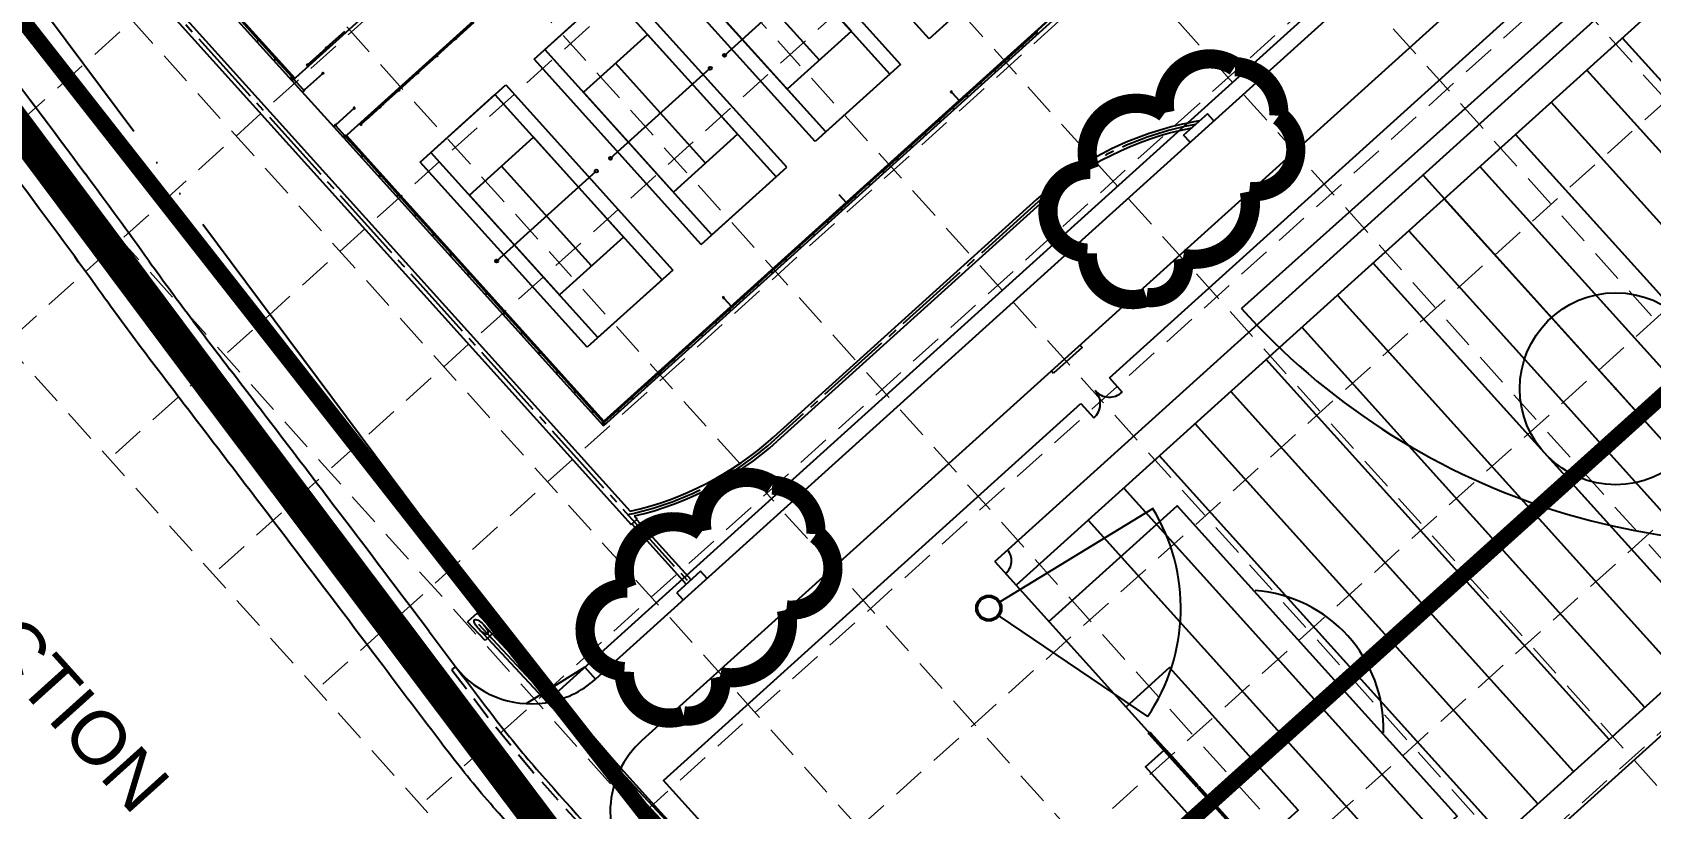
# Model space of a CAD drawing. Header units: inches. Extents: x 5194 to 8721, y 2249 to 5862.
# Drawn here: x 5869 to 6375, y 3967 to 4210 of the extents above; entities that cross this region are included whole.
import ezdxf

# ---------------------------------------------------------------- set-up
doc = ezdxf.new("R2010")
doc.units = ezdxf.units.IN
doc.header["$LTSCALE"] = 60
doc.header["$MEASUREMENT"] = 0
for name, pattern in [('03139 BASE$0$HIDDEN', [0.375, 0.25, -0.125]), ('03139 BASE$0$PL2', [2.85, 2.25, -0.2, 0, -0.2, 0, -0.2]), ('03139 TOPO$0$PL2', [2.85, 2.25, -0.2, 0, -0.2, 0, -0.2]), ('DASHED2', [0.375, 0.25, -0.125]), ('HIDDEN', [0.375, 0.25, -0.125]), ('HIDDEN2', [0.1875, 0.125, -0.0625]), ('MDASH', [0.375, 0.3, -0.075]), ('SCENT', [0.55, 0.4, -0.05, 0.05, -0.05])]:
    doc.linetypes.add(name, pattern=pattern)
for name, color, linetype in [('03139 BASE$0$A-CURB', 7, 'Continuous'), ('03139 BASE$0$A1FIELD-LINES', 7, 'Continuous'), ('03139 BASE$0$A1FIELD-SOCCER', 7, 'Continuous'), ('03139 BASE$0$AS-FB-FIELD-LINE2', 7, 'Continuous'), ('03139 BASE$0$AS-FENCE', 7, 'FENCELINE1'), ('03139 BASE$0$AS-FIELD', 7, 'Continuous'), ('03139 BASE$0$AS-FIELD-LINE', 7, 'Continuous'), ('03139 BASE$0$AS-FIELD-SOCCER', 7, 'Continuous'), ('03139 BASE$0$AS-GATE', 7, 'Continuous'), ('03139 BASE$0$AS-GOAL', 7, '03139 BASE$0$HIDDEN'), ('03139 BASE$0$AS-INFIELD', 8, 'Continuous'), ('03139 BASE$0$CCURB', 7, 'Continuous'), ('03139 BASE$0$CWALK', 7, 'Continuous'), ('03139 BASE$0$NEW-ROW', 7, '03139 BASE$0$PL2'), ('03139 BASE$0$pinlet', 7, 'Continuous'), ('03139 TOPO$0$BNDRY65', 7, '03139 TOPO$0$PL2'), ('03139 TOPO$0$EP', 7, 'Continuous'), ('BASE', 7, 'Continuous'), ('CSAWCUT', 7, 'HIDDEN2'), ('dadiv', 7, 'MDASH'), ('grid', 254, 'HIDDEN'), ('LEGEND', 7, 'Continuous'), ('LIMITS OF DISTURBANCE', 1, 'Continuous'), ('Pstm', 7, 'Continuous'), ('pstmcl', 8, 'SCENT')]:
    doc.layers.add(name, color=color, linetype=linetype)
doc.layers.add('Ì', color=7, linetype='Continuous', lineweight=30, true_color=0x607455, plot=False)
doc.styles.add("L200'", font='ARIAL.TTF', dxfattribs={"height": 0.001969})
doc.linetypes.add('FENCELINE1', pattern='A,0.25,-0.1,[133,ltypeshp.shx,S=0.1,R=0,X=-0.1,Y=0],-0.1,1', length=1.45)

# ---------------------------------------------------------------- blocks, each defined once
blk = doc.blocks.new('03139 BASE$0$discus')
at = {"layer": '03139 BASE$0$AS-FENCE', "ltscale": 0.25}
for p, q in [((18724.6, -5134), (18824.4, -5210.8)), ((18563.5, -5343.1), (18663.3, -5420))]:
    blk.add_line(p, q, dxfattribs=at)
for centre, radius, start, end in [((18644, -5238.6), 132, 52.40278, 232.40278), ((18594.9, -5116.1), 1, 52.40278, 232.40278), ((18594.9, -5116.1), 1, 232.40278, 52.40278), ((18724.6, -5134), 1, 52.40278, 232.40278), ((18724.6, -5134), 1, 232.40278, 52.40278), ((18513.2, -5221.1), 1, 52.40278, 232.40278), ((18513.2, -5221.1), 1, 232.40278, 52.40278), ((18824.4, -5210.8), 1, 52.40278, 232.40278), ((18824.4, -5210.8), 1, 232.40278, 52.40278), ((18563.5, -5343.1), 1, 52.40278, 232.40278), ((18563.5, -5343.1), 1, 232.40278, 52.40278)]:
    blk.add_arc(centre, radius, start, end, dxfattribs=at)
at = {"layer": '03139 BASE$0$AS-FIELD-SOCCER'}
blk.add_circle((18644, -5238.6), 55.2, dxfattribs=at)
at = {"layer": '03139 BASE$0$AS-INFIELD'}
for p, q in [((18698.8, -5245.9), (21260.9, -5587.6)), ((18665.1, -5289.6), (19650.2, -7679.3))]:
    blk.add_line(p, q, dxfattribs=at)
for radius in [51.2, 49.2]:
    blk.add_circle((18644, -5238.6), radius, dxfattribs=at)
blk.add_arc((18644, -5238.6), 2640, 292.35938, 352.44619, dxfattribs=at)
blk = doc.blocks.new('03139 BASE$0$shot')
at = {"layer": '03139 BASE$0$AS-FIELD-SOCCER'}
blk.add_circle((34760.9, -4694.2), 48, dxfattribs=at)
at = {"layer": '03139 BASE$0$AS-INFIELD'}
for p, q in [((34803.3, -4716.7), (35405.1, -5015.6)), ((34756.7, -4743.2), (34734.2, -5414.8))]:
    blk.add_line(p, q, dxfattribs=at)
for radius in [44, 42]:
    blk.add_circle((34760.9, -4694.2), radius, dxfattribs=at)
blk.add_arc((34760.3, -4695.3), 720, 267.92535, 333.74366, dxfattribs=at)
blk = doc.blocks.new('03139 BASE$0$tennis3')
at = {"layer": '03139 BASE$0$AS-FENCE', "ltscale": 0.25}
for p, q in [((-64820.7, -43648.3), (-64442.9, -43314.7)), ((-66631.8, -43500.9), (-66570.9, -43569.8)), ((-66313.4, -43602.8), (-66245.1, -43542.6)), ((-65826.8, -43573.7), (-65758.6, -43513.5)), ((-66567.5, -43573.6), (-66507.5, -43641.6)), ((-66367.3, -43650.5), (-66299.1, -43590.2)), ((-65898.7, -43637.2), (-65830.5, -43577)), ((-63650.8, -43576.4), (-63699.9, -43619.7)), ((-63699.9, -43619.7), (-63650.8, -43576.4)), ((-66504.2, -43645.3), (-66445.6, -43711.7)), ((-66385.3, -43666.3), (-66317.1, -43606.1)), ((-65970.7, -43700.8), (-65902.5, -43640.5)), ((-63703.6, -43623), (-63752.7, -43666.4)), ((-63752.7, -43666.4), (-63703.6, -43623)), ((-66402.2, -43760.8), (-66440.3, -43717.7)), ((-66330.5, -43700.8), (-66398.7, -43761)), ((-66042.6, -43764.3), (-65974.4, -43704.1)), ((-65252.4, -44029.5), (-64874.6, -43695.9)), ((-63809.3, -43716.4), (-63858.4, -43759.7)), ((-63858.4, -43759.7), (-63809.3, -43716.4)), ((-63756.5, -43669.7), (-63805.6, -43713.1)), ((-63805.6, -43713.1), (-63756.5, -43669.7)), ((-66114.6, -43827.9), (-66046.4, -43767.6)), ((-63862.3, -43762.9), (-63911.4, -43806.2)), ((-63911.4, -43806.2), (-63862.3, -43762.9)), ((-66214, -43832.7), (-66282.2, -43893)), ((-66186.6, -43891.4), (-66118.4, -43831.2)), ((-66168.6, -43875.5), (-66100.4, -43815.3)), ((-63969.4, -43796.4), (-63941, -43828.7)), ((-63915.2, -43809.5), (-63964.3, -43852.9)), ((-63964.3, -43852.9), (-63915.2, -43809.5)), ((-66282.4, -43896.5), (-66249.6, -43933.6)), ((-64020.9, -43902.9), (-64070, -43946.2)), ((-64070, -43946.2), (-64020.9, -43902.9)), ((-63968, -43856.2), (-64017.1, -43899.6)), ((-64017.1, -43899.6), (-63968, -43856.2)), ((-66183.4, -44008.6), (-66244.4, -43939.6)), ((-64073.7, -43949.5), (-64122.8, -43992.9)), ((-64122.8, -43992.9), (-64073.7, -43949.5)), ((-66117.7, -44083.1), (-66180.1, -44012.3)), ((-64126.5, -43996.2), (-64175.6, -44039.5)), ((-64175.6, -44039.5), (-64126.5, -43996.2)), ((-66051.9, -44157.5), (-66114.4, -44086.8)), ((-65684.2, -44410.8), (-65306.4, -44077.2)), ((-64232.2, -44089.5), (-64281.3, -44132.9)), ((-64281.3, -44132.9), (-64232.2, -44089.5)), ((-64179.4, -44042.9), (-64228.5, -44086.2)), ((-64228.5, -44086.2), (-64179.4, -44042.9)), ((-64285.1, -44136.2), (-64334.2, -44179.5)), ((-64334.2, -44179.5), (-64285.1, -44136.2)), ((-65986.1, -44232), (-66048.6, -44161.3)), ((-64397.3, -44174.6), (-64368.8, -44206.8)), ((-64337.9, -44182.9), (-64387, -44226.2)), ((-64387, -44226.2), (-64337.9, -44182.9)), ((-65920.4, -44306.4), (-65982.8, -44235.7)), ((-64390.8, -44229.5), (-64439.9, -44272.9)), ((-64439.9, -44272.9), (-64390.8, -44229.5)), ((-65854.6, -44380.9), (-65917.1, -44310.2)), ((-64496.6, -44322.7), (-64545.7, -44366)), ((-64545.7, -44366), (-64496.6, -44322.7)), ((-64443.6, -44276.2), (-64492.7, -44319.5)), ((-64492.7, -44319.5), (-64443.6, -44276.2)), ((-65788.9, -44455.4), (-65851.3, -44384.7)), ((-64549.5, -44369.3), (-64598.6, -44412.7)), ((-64598.6, -44412.7), (-64549.5, -44369.3)), ((-64602.3, -44416), (-64651.4, -44459.4)), ((-64651.4, -44459.4), (-64602.3, -44416)), ((-65723.1, -44529.8), (-65785.6, -44459.1)), ((-64708, -44509.3), (-64757.1, -44552.7)), ((-64757.1, -44552.7), (-64708, -44509.3)), ((-64655.1, -44462.7), (-64704.2, -44506)), ((-64704.2, -44506), (-64655.1, -44462.7)), ((-65657.4, -44604.3), (-65719.8, -44533.6)), ((-64832.9, -44559), (-64804.5, -44591.2)), ((-64760.8, -44556), (-64809.9, -44599.3)), ((-64809.9, -44599.3), (-64760.8, -44556)), ((-65591.6, -44678.8), (-65654.1, -44608.1)), ((-64813.7, -44602.7), (-64862.8, -44646)), ((-64862.8, -44646), (-64813.7, -44602.7)), ((-65525.9, -44753.2), (-65588.3, -44682.5)), ((-64919.4, -44696), (-64968.5, -44739.3)), ((-64968.5, -44739.3), (-64919.4, -44696)), ((-64866.5, -44649.3), (-64915.6, -44692.7)), ((-64915.6, -44692.7), (-64866.5, -44649.3)), ((-65460.1, -44827.7), (-65522.5, -44757)), ((-64972.2, -44742.7), (-65021.3, -44786)), ((-65021.3, -44786), (-64972.2, -44742.7)), ((-65025.1, -44789.3), (-65074.2, -44832.7)), ((-65074.2, -44832.7), (-65025.1, -44789.3)), ((-65394.3, -44902.2), (-65456.8, -44831.4)), ((-65077.9, -44836), (-65127, -44879.3)), ((-65127, -44879.3), (-65077.9, -44836)), ((-65328.6, -44976.6), (-65391, -44905.9)), ((-65183.6, -44929.3), (-65232.7, -44972.7)), ((-65232.7, -44972.7), (-65183.6, -44929.3)), ((-65130.8, -44882.6), (-65179.8, -44926)), ((-65179.8, -44926), (-65130.8, -44882.6)), ((-65291.2, -45019), (-65325.3, -44980.4)), ((-65285.5, -45019.3), (-65236.4, -44976)), ((-65236.4, -44976), (-65285.5, -45019.3))]:
    blk.add_line(p, q, dxfattribs=at)
for centre, radius in [((-64820.7, -43648.3), 5.71), ((-66442.9, -43714.7), 4), ((-64874.6, -43695.9), 5.71), ((-66247, -43936.6), 4), ((-65252.4, -44029.5), 5.71), ((-65306.4, -44077.2), 5.71), ((-65684.2, -44410.8), 5.71), ((-65288.5, -45022), 4), ((-65288.5, -45022), 4)]:
    blk.add_circle(centre, radius, dxfattribs=at)
at = {"layer": '03139 BASE$0$AS-FENCE', "ltscale": 0.25, "extrusion": (0, 0, -1)}
for centre, major_axis, start_param, end_param in [((-66569.2, -43571.7), (-2.5, 0.15), 3.926991, 10.210176), ((-66315.2, -43604.5), (0.15, 2.5), 3.926991, 10.210176), ((-63648.9, -43574.7), (-0.15, -2.5), 0.785398, 7.068583), ((-66505.9, -43643.4), (-2.5, 0.15), 3.926991, 10.210176), ((-66387.2, -43668), (0.15, 2.5), 3.926991, 10.210176), ((-63754.6, -43668.1), (-0.15, -2.5), 0.785398, 7.068583), ((-63701.8, -43621.4), (-0.15, -2.5), 0.785398, 7.068583), ((-63807.5, -43714.7), (-0.15, -2.5), 0.785398, 7.068583), ((-66400.6, -43762.7), (0.15, 2.5), 3.926991, 10.210176), ((-63860.3, -43761.4), (-0.15, -2.5), 0.785398, 7.068583), ((-66212.1, -43831.1), (0.15, 2.5), 0.785398, 7.068583), ((-63971.1, -43794.6), (-0.15, -2.5), 0.785398, 7.068583), ((-63913.3, -43807.9), (-0.15, -2.5), 0.785398, 7.068583), ((-64019, -43901.2), (-0.15, -2.5), 0.785398, 7.068583), ((-63966.1, -43854.5), (-0.15, -2.5), 0.785398, 7.068583), ((-64071.8, -43947.9), (-0.15, -2.5), 0.785398, 7.068583), ((-64124.7, -43994.5), (-0.15, -2.5), 0.785398, 7.068583), ((-64230.4, -44087.9), (-0.15, -2.5), 0.785398, 7.068583), ((-64177.5, -44041.2), (-0.15, -2.5), 0.785398, 7.068583), ((-64283.2, -44134.5), (-0.15, -2.5), 0.785398, 7.068583), ((-64336.1, -44181.2), (-0.15, -2.5), 0.785398, 7.068583), ((-64441.7, -44274.5), (-0.15, -2.5), 0.785398, 7.068583), ((-64388.9, -44227.9), (-0.15, -2.5), 0.785398, 7.068583), ((-64494.6, -44321.2), (-0.15, -2.5), 0.785398, 7.068583), ((-64547.6, -44367.7), (-0.15, -2.5), 0.785398, 7.068583), ((-64600.4, -44414.3), (-0.15, -2.5), 0.785398, 7.068583), ((-64706.1, -44507.7), (-0.15, -2.5), 0.785398, 7.068583), ((-64653.3, -44461), (-0.15, -2.5), 0.785398, 7.068583), ((-64834.6, -44557.1), (-0.15, -2.5), 0.785398, 7.068583), ((-64759, -44554.3), (-0.15, -2.5), 0.785398, 7.068583), ((-64811.8, -44601), (-0.15, -2.5), 0.785398, 7.068583), ((-64917.5, -44694.3), (-0.15, -2.5), 0.785398, 7.068583), ((-64864.7, -44647.7), (-0.15, -2.5), 0.785398, 7.068583), ((-64970.3, -44741), (-0.15, -2.5), 0.785398, 7.068583), ((-65023.2, -44787.7), (-0.15, -2.5), 0.785398, 7.068583), ((-65128.9, -44881), (-0.15, -2.5), 0.785398, 7.068583), ((-65076, -44834.3), (-0.15, -2.5), 0.785398, 7.068583), ((-65181.7, -44927.7), (-0.15, -2.5), 0.785398, 7.068583), ((-65234.6, -44974.3), (-0.15, -2.5), 0.785398, 7.068583)]:
    blk.add_ellipse(centre, major_axis=major_axis, ratio=1, start_param=start_param, end_param=end_param, dxfattribs=at)
at = {"layer": '03139 BASE$0$AS-FENCE', "ltscale": 0.25}
for centre, major_axis, start_param, end_param in [((-65828.6, -43575.3), (2.5, -0.15), 3.926991, 10.210176), ((-65900.6, -43638.9), (2.5, -0.15), 3.926991, 10.210176), ((-66328.6, -43699.1), (-2.5, 0.15), 3.926991, 10.210176), ((-65972.6, -43702.4), (2.5, -0.15), 3.926991, 10.210176), ((-66044.5, -43766), (2.5, -0.15), 3.926991, 10.210176), ((-66116.5, -43829.5), (2.5, -0.15), 3.926991, 10.210176), ((-66284.1, -43894.6), (2.5, -0.15), 3.926991, 10.210176), ((-66188.4, -43893.1), (2.5, -0.15), 3.926991, 10.210176), ((-66181.8, -44010.5), (0.15, 2.5), 0.785398, 7.068583), ((-66116, -44084.9), (0.15, 2.5), 0.785398, 7.068583), ((-66050.2, -44159.4), (0.15, 2.5), 0.785398, 7.068583), ((-65984.5, -44233.9), (0.15, 2.5), 0.785398, 7.068583), ((-65918.7, -44308.3), (0.15, 2.5), 0.785398, 7.068583), ((-65853, -44382.8), (0.15, 2.5), 0.785398, 7.068583), ((-65787.2, -44457.2), (0.15, 2.5), 0.785398, 7.068583), ((-65721.5, -44531.7), (0.15, 2.5), 0.785398, 7.068583), ((-65655.7, -44606.2), (0.15, 2.5), 0.785398, 7.068583), ((-65590, -44680.6), (0.15, 2.5), 0.785398, 7.068583), ((-65524.2, -44755.1), (0.15, 2.5), 0.785398, 7.068583), ((-65458.4, -44829.6), (0.15, 2.5), 0.785398, 7.068583), ((-65392.7, -44904), (0.15, 2.5), 0.785398, 7.068583), ((-65326.9, -44978.5), (0.15, 2.5), 0.785398, 7.068583)]:
    blk.add_ellipse(centre, major_axis=major_axis, ratio=1, start_param=start_param, end_param=end_param, dxfattribs=at)
at = {"layer": '03139 BASE$0$AS-FIELD'}
for p, q in [((-64164.9, -41713.8), (-66443.6, -43726)), ((-63974.3, -41929.7), (-66253, -43941.9)), ((-66443.6, -43726), (-67407.4, -42634.6)), ((-63010.5, -43021), (-65289.2, -45033.3)), ((-66253, -43941.9), (-66443.6, -43726)), ((-66253, -43941.9), (-65289.2, -45033.3))]:
    blk.add_line(p, q, dxfattribs=at)
at = {"layer": '03139 BASE$0$AS-FIELD-LINE'}
for p, q in [((-64052.1, -43594), (-64671.7, -42892.4)), ((-64779.6, -42987.7), (-64160.1, -43689.3)), ((-64820.1, -43023.4), (-64200.5, -43725)), ((-64443.4, -43939.5), (-65063, -43237.9)), ((-64483.9, -43975.2), (-65103.4, -43273.6)), ((-64465, -43670.4), (-64798.6, -43292.6)), ((-63728.3, -43308), (-64052.1, -43594)), ((-65535.2, -43654.9), (-65211.4, -43369)), ((-65494.7, -43619.2), (-65251.9, -43404.7)), ((-64591.8, -44070.6), (-65211.4, -43369)), ((-64586.4, -43777.6), (-64920, -43399.8)), ((-65351.7, -43781.1), (-65108.9, -43566.6)), ((-65108.9, -43566.6), (-64775.3, -43944.4)), ((-64343.5, -43563.1), (-64586.4, -43777.6)), ((-64915.6, -44356.5), (-65535.2, -43654.9)), ((-64875.2, -44320.8), (-65494.7, -43619.2)), ((-64896.7, -44051.6), (-65230.3, -43673.8)), ((-64160.1, -43689.3), (-64483.9, -43975.2)), ((-64200.5, -43725), (-64443.4, -43939.5)), ((-65967, -44036.2), (-65643.1, -43750.2)), ((-65926.5, -44000.4), (-65683.6, -43786)), ((-65683.6, -43786), (-65064.1, -44487.6)), ((-65643.1, -43750.2), (-65023.6, -44451.8)), ((-65018.1, -44158.9), (-65351.7, -43781.1)), ((-65783.5, -44162.3), (-65540.6, -43947.9)), ((-65540.6, -43947.9), (-65207, -44325.7)), ((-64775.3, -43944.4), (-65018.1, -44158.9)), ((-65306.9, -44702), (-65926.5, -44000.4)), ((-65347.4, -44737.8), (-65967, -44036.2)), ((-65328.5, -44432.9), (-65662.1, -44055.1)), ((-64915.6, -44356.5), (-64591.8, -44070.6)), ((-65449.9, -44540.1), (-65783.5, -44162.3)), ((-65207, -44325.7), (-65449.9, -44540.1)), ((-65023.6, -44451.8), (-65347.4, -44737.8)), ((-65064.1, -44487.6), (-65306.9, -44702))]:
    blk.add_line(p, q, dxfattribs=at)
for points in [[(-64820.1, -43023.4), (-64200.5, -43725), (-64443.4, -43939.5), (-65063, -43237.9)], [(-64677.1, -43185.3), (-64343.5, -43563.1), (-64586.4, -43777.6), (-64920, -43399.8)], [(-65251.9, -43404.7), (-64632.3, -44106.3), (-64875.2, -44320.8), (-65494.7, -43619.2)], [(-65108.9, -43566.6), (-64775.3, -43944.4), (-65018.1, -44158.9), (-65351.7, -43781.1)], [(-65683.6, -43786), (-65064.1, -44487.6), (-65306.9, -44702), (-65926.5, -44000.4)], [(-65540.6, -43947.9), (-65207, -44325.7), (-65449.9, -44540.1), (-65783.5, -44162.3)]]:
    blk.add_lwpolyline(points, close=True, dxfattribs=at)
at = {"layer": 'Ì'}
for p, q in [((-67390.4, -42635.7), (-66434.6, -43718.1)), ((-63027.5, -43020), (-65288.2, -45016.3)), ((-66442.6, -43709.1), (-66442.6, -43709.1)), ((-65288.2, -45016.3), (-66244, -43933.9)), ((-66236.1, -43942.9), (-66236.1, -43942.9))]:
    blk.add_line(p, q, dxfattribs=at)

msp = doc.modelspace()

# ---------------------------------------------------------------- linework, layer by layer
at = {"layer": '03139 BASE$0$A1FIELD-LINES', "const_width": 0.375}
msp.add_lwpolyline([(6364.51, 4098.4, 1), (6364.23, 4098.15, 1)], format="xyb", close=True, dxfattribs=at)
at = {"layer": '03139 BASE$0$A1FIELD-LINES'}
for points in [[(6187.08, 4025.5), (6227.17, 4061.68), (6314.77, 3964.61), (6274.68, 3928.43)], [(6251.4, 3954.23), (6265.04, 3966.54), (6224.84, 4011.08), (6211.2, 3998.77)], [(6239.34, 3967.59), (6233.4, 3962.23), (6217.32, 3980.05), (6223.26, 3985.41)]]:
    msp.add_lwpolyline(points, dxfattribs=at)
msp.add_circle((6364.37, 4098.27), 30, dxfattribs=at)
for centre, radius, start, end in [((6170.42, 4044.49), 5.02, 308.0241, 41.963), ((6248.33, 3991.87), 43.45, 358.4016, 85.7256)]:
    msp.add_arc(centre, radius, start, end, dxfattribs=at)
at = {"layer": '03139 BASE$0$A1FIELD-SOCCER'}
for p, q in [((6170.16, 4044.25), (6437.71, 4285.68)), ((6304.07, 4165.09), (6424.67, 4031.46)), ((6290.76, 3910.61), (6558.3, 4152.05)), ((6170.16, 4044.25), (6290.76, 3910.61))]:
    msp.add_line(p, q, dxfattribs=at)
at = {"layer": '03139 BASE$0$AS-FB-FIELD-LINE2'}
msp.add_line((6176.86, 4036.82), (6284.06, 3918.04), dxfattribs=at)
at = {"layer": '03139 BASE$0$AS-FENCE', "ltscale": 0.25}
for points in [[(6206.04, 4101.69), (6412.92, 4288.38)], [(6727.18, 3710.28), (6587.4, 3584.13), (6129.83, 3905.78), (6066.59, 3975.84), (6197.13, 4093.65)]]:
    msp.add_lwpolyline(points, dxfattribs=at)
at = {"layer": '03139 BASE$0$AS-FIELD'}
for p, q in [((6444.41, 4278.26), (6176.86, 4036.82)), ((6444.41, 4278.26), (6176.86, 4036.82)), ((6551.6, 4159.47), (6284.06, 3918.04)), ((6310.77, 4157.66), (6417.97, 4038.88)), ((6417.97, 4038.88), (6310.77, 4157.66)), ((6199.41, 4057.17), (6306.61, 3938.39)), ((6306.61, 3938.39), (6199.41, 4057.17)), ((6176.86, 4036.82), (6284.06, 3918.04))]:
    msp.add_line(p, q, dxfattribs=at)
at = {"layer": '03139 BASE$0$AS-FIELD-LINE'}
for p, q in [((6366.45, 4207.91), (6473.65, 4089.13)), ((6473.65, 4089.13), (6366.45, 4207.91)), ((6355.32, 4197.86), (6462.51, 4079.08)), ((6462.51, 4079.08), (6355.32, 4197.86)), ((6344.18, 4187.81), (6451.38, 4069.03)), ((6451.38, 4069.03), (6344.18, 4187.81)), ((6333.05, 4177.76), (6440.24, 4058.98)), ((6440.24, 4058.98), (6333.05, 4177.76)), ((6321.91, 4167.71), (6429.1, 4048.93)), ((6429.1, 4048.93), (6321.91, 4167.71)), ((6299.64, 4147.61), (6406.83, 4028.83)), ((6406.83, 4028.83), (6299.64, 4147.61)), ((6288.5, 4137.57), (6395.7, 4018.78)), ((6395.7, 4018.78), (6288.5, 4137.57)), ((6277.37, 4127.52), (6384.56, 4008.73)), ((6384.56, 4008.73), (6277.37, 4127.52)), ((6266.23, 4117.47), (6373.42, 3998.68)), ((6373.42, 3998.68), (6266.23, 4117.47)), ((6362.29, 3988.63), (6255.09, 4107.42)), ((6243.96, 4097.37), (6351.15, 3978.58)), ((6351.15, 3978.58), (6243.96, 4097.37)), ((6232.82, 4087.32), (6340.01, 3968.53)), ((6340.01, 3968.53), (6232.82, 4087.32)), ((6221.69, 4077.27), (6328.88, 3958.49)), ((6328.88, 3958.49), (6221.69, 4077.27)), ((6210.55, 4067.22), (6317.74, 3948.44)), ((6317.74, 3948.44), (6210.55, 4067.22))]:
    msp.add_line(p, q, dxfattribs=at)
at = {"layer": '03139 BASE$0$AS-GATE'}
for p, q in [((6206.04, 4101.69), (6210.06, 4097.23)), ((6197.13, 4093.65), (6201.15, 4089.19))]:
    msp.add_line(p, q, dxfattribs=at)
for centre, start, end in [((6197.3, 4093.64), 310.9443, 43.1882), ((6206.03, 4101.52), 220.939, 313.1829)]:
    msp.add_arc(centre, 5.89, start, end, dxfattribs=at)
at = {"layer": '03139 BASE$0$AS-GOAL'}
for p, q in [((6218.43, 3990.28), (6243.66, 3962.32)), ((6218.92, 3990.73), (6244.16, 3962.76)), ((6223.24, 3984.95), (6238.87, 3967.62)), ((6223.74, 3985.39), (6239.37, 3968.07))]:
    msp.add_line(p, q, dxfattribs=at)
for centre in [(6218.68, 3990.48), (6223.49, 3985.17), (6239.12, 3967.85)]:
    msp.add_circle(centre, 0.333, dxfattribs=at)
at = {"layer": '03139 BASE$0$CCURB'}
for p, q in [((6405.96, 4300.64), (6059.81, 3988.28)), ((6302.27, 4239.41), (6045.31, 4007.52))]:
    msp.add_line(p, q, dxfattribs=at)
at = {"layer": '03139 BASE$0$CCURB', "color": 7}
for p, q in [((6197.48, 4111.17), (6188.58, 4103.13)), ((6196.81, 4111.91), (6197.48, 4111.17)), ((6187.91, 4103.87), (6188.58, 4103.13))]:
    msp.add_line(p, q, dxfattribs=at)
at = {"layer": '03139 BASE$0$CCURB'}
for centre, start, end in [((6025.21, 4029.79), 217.9842, 278.5063), ((6079.91, 3966.01), 132.0636, 222.5399)]:
    msp.add_arc(centre, 30, start, end, dxfattribs=at)
at = {"layer": '03139 BASE$0$CWALK'}
for p, q in [((6295.21, 4239.77), (6029.65, 4000.12)), ((6041.96, 4011.23), (6023.75, 3999.83)), ((6041.96, 4011.23), (6045.31, 4007.52))]:
    msp.add_line(p, q, dxfattribs=at)
msp.add_lwpolyline([(6038.98, 4005.36, 0, 0.52, 0), (6040.13, 4006.47, 0, 0, 0), (6041.66, 4007.95, 0, 0, 0)], format="xyseb", dxfattribs=at)
msp.add_arc((6025.21, 4029.79), 30, 278.5063, 312.0636, dxfattribs=at)
at = {"layer": '03139 BASE$0$NEW-ROW'}
msp.add_line((6003.16, 4041.41), (5747.75, 4384.21), dxfattribs=at)
msp.add_arc((6773.35, 4615.26), 960.47, 216.68876, 238.67853, dxfattribs=at)
at = {"layer": '03139 BASE$0$pinlet', "color": 5}
for p, q in [((6236.66, 4184.24), (6229.24, 4177.54)), ((6238.67, 4182.01), (6236.66, 4184.24)), ((6231.25, 4175.31), (6229.24, 4177.54)), ((6078.17, 4041.21), (6070.74, 4034.51)), ((6080.18, 4038.98), (6078.17, 4041.21)), ((6072.75, 4032.28), (6070.74, 4034.51))]:
    msp.add_line(p, q, dxfattribs=at)
at = {"layer": '03139 TOPO$0$BNDRY65'}
msp.add_line((6106.33, 3909.83), (5864.69, 4214.19), dxfattribs=at)
at = {"layer": '03139 TOPO$0$EP'}
msp.add_lwpolyline([(6042.79, 3934.98, -0.008079), (6013.35, 3967.51, -0.016526), (5999.19, 3984.81, -0.002102), (5978.86, 4011.61, 0.001504), (5950.69, 4048.83, 0.0006), (5916.6, 4093.49, -0.001774), (5905.03, 4108.72, -0.005464), (5891.04, 4127.69, 0.003743), (5871.23, 4154.76, 0.002363), (5840.58, 4195.59, -0.003263), (5818.23, 4225.47, -0.000052), (5802.7, 4246.53, 0.000035), (5779.67, 4277.75, 0.000042), (5748.54, 4319.94, 0.000118), (5737.47, 4334.93, 0.00762), (5730.66, 4343.87, -0.003741), (5715.78, 4363.06, -0.01002), (5697.64, 4387.85, 0.017976), (5688.34, 4400.16, 0.000131), (5687.67, 4400.98, 0.000003), (5652.93, 4443.58, 0.000043), (5644.02, 4454.5, 0.00002), (5624.96, 4477.86, 0.00002)], format="xyb", dxfattribs=at)
for centre, radius, start, end in [((1536.5, 932.46), 5419.21, 36.62596, 37.16745), ((4072.45, 2817.61), 2259.34, 35.76821, 36.62596), ((6765.88, 4757.9), 1060.19, 215.76821, 217.02039), ((8056.89, 5731.46), 2677.15, 217.02039, 217.42705), ((-12683.19, -10141.04), 23439.65, 37.289616, 37.427049), ((-221.45, -651.31), 7776, 36.944845, 37.289616), ((9176.39, 6416.29), 3982.84, 216.94485, 217.42659), ((6267.82, 4190.39), 320.27, 217.4266, 221.2138), ((7034.56, 4861.95), 1339.53, 221.21381, 223.06541)]:
    msp.add_arc(centre, radius, start, end, dxfattribs=at)
at = {"layer": 'BASE', "color": 170, "const_width": 6}
for points in [[(6249.76, 4159.94, 0.520567), (6249.76, 4159.94, 0.765195), (6258.98, 4183.61, 0.417879), (6245.33, 4198.98, 0.6649), (6223.42, 4184.57, 0.744833), (6200.04, 4166.83, 0.975642), (6199.1, 4140.65, 0.520567), (6217.64, 4126.84, 0.520567), (6228.99, 4139.09, 0.540264), (6249.76, 4159.94)], [(6105, 4029.12, 0.520567), (6105, 4029.12, 0.765195), (6114.22, 4052.79, 0.417879), (6100.57, 4068.15, 0.6649), (6078.66, 4053.75, 0.744833), (6055.28, 4036, 0.975642), (6054.34, 4009.83, 0.520567), (6072.88, 3996.02, 0.520567), (6084.22, 4008.27, 0.540264), (6105, 4029.12)]]:
    msp.add_lwpolyline(points, format="xyb", close=True, dxfattribs=at)
at = {"layer": 'CSAWCUT'}
msp.add_line((6000.37, 4010.42), (6001.56, 4011.33), dxfattribs=at)
at = {"layer": 'CSAWCUT', "flags": 128}
msp.add_lwpolyline([(6000.37, 4010.42), (6012.31, 3994.82), (6025.76, 3978.39), (6054.9, 3946.19), (6056.85, 3944.57)], dxfattribs=at)
at = {"layer": 'dadiv', "const_width": 5}
msp.add_lwpolyline([(6140.9, 3881.75), (6514.84, 4218.46), (6435.32, 4306.78), (6440.6, 4381.75), (6391.15, 4469.86), (6550.88, 4561.66), (6575.98, 4623.27), (6605.99, 4792.02), (6582.63, 4842.5), (6534.24, 4977.07), (6794.46, 5133.36), (6758.61, 5193.39), (6073.02, 4783.48), (5805.91, 4626.19), (5881.06, 4532.62), (5709.71, 4434.25), (5852.33, 4231.1), (6107.28, 3906.09)], close=True, dxfattribs=at)
at = {"layer": 'grid', "color": 252, "linetype": 'HIDDEN', "lineweight": 0, "ltscale": 0.7}
for p, q in [((7090.24, 5284.92), (5828.35, 4148.41)), ((7122.71, 5248.87), (5860.82, 4112.36)), ((7155.18, 5212.82), (5893.29, 4076.31)), ((7187.64, 5176.77), (5925.76, 4040.26)), ((7220.11, 5140.72), (5958.22, 4004.21)), ((7252.58, 5104.67), (5990.69, 3968.16)), ((7285.05, 5068.62), (6023.16, 3932.12)), ((7317.51, 5032.57), (6055.63, 3896.07)), ((7349.98, 4996.52), (6088.09, 3860.02)), ((7382.45, 4960.48), (6120.56, 3823.97)), ((5698.41, 4945.45), (7711.4, 2710.39)), ((7414.92, 4924.43), (6153.03, 3787.92)), ((5662.36, 4912.99), (7675.35, 2677.93)), ((5626.31, 4880.52), (7639.3, 2645.46)), ((5590.26, 4848.05), (7603.25, 2612.99)), ((5554.21, 4815.58), (7567.2, 2580.52)), ((5518.73, 4782.17), (7531.72, 2547.1)), ((5482.68, 4749.7), (7495.67, 2514.64)), ((5446.63, 4717.23), (7459.62, 2482.17)), ((5410.59, 4684.76), (7423.57, 2449.7)), ((5374.54, 4652.3), (7387.52, 2417.23))]:
    msp.add_line(p, q, dxfattribs=at)
at = {"layer": 'LIMITS OF DISTURBANCE', "linetype": 'DASHED2', "ltscale": 3, "const_width": 10}
msp.add_lwpolyline([(7505.68, 4717.09), (8058.75, 4090.97), (7756.43, 3819.92), (8025.65, 3521.38), (7769.19, 3372.63), (7805.09, 3052.3), (7689, 2984.44), (7563.37, 3133.81), (7398.86, 2841.9), (7303.85, 2927.6), (7279.28, 2933.88), (7266.47, 2961.51), (6650.27, 3517.99), (6376.58, 3695.68), (6145.64, 3844.41), (6034.75, 3953.51), (5925.75, 4098.42), (5695.43, 4406.84), (5633.91, 4484.32), (5666.64, 4511.04), (5687.4, 4483.91), (5709.83, 4451.88), (5865.78, 4538.26), (5790.02, 4632.34)], dxfattribs=at)
at = {"layer": 'Pstm', "color": 5}
for p, q in [((5877.94, 4257.49), (6056.16, 4060)), ((5876.09, 4255.81), (6056.51, 4055.88)), ((6183.21, 4157.38), (6100.94, 4083.14)), ((6184.38, 4156.08), (6102.11, 4081.84)), ((6056.51, 4055.88), (6058.37, 4057.55)), ((6056.7, 4056.05), (6073.71, 4037.19)), ((6057.5, 4058.51), (6058.37, 4057.55)), ((6058.18, 4057.39), (6075.2, 4038.53)), ((6008.25, 4028.14), (6005.32, 4025.41)), ((6010.78, 4019.57), (6005.32, 4025.41)), ((6013.71, 4022.3), (6008.25, 4028.14)), ((6068.94, 3961.68), (6010.25, 4024.54)), ((6067.48, 3960.32), (6008.79, 4023.17)), ((6013.71, 4022.3), (6010.78, 4019.57))]:
    msp.add_line(p, q, dxfattribs=at)
for centre, radius, start, end in [((6250.79, 4082.49), 100.88, 99.4822, 132.0636), ((6250.79, 4082.49), 99.12, 101.101, 132.0636), ((6034.53, 4156.73), 99.12, 282.6044, 312.0636), ((6034.53, 4156.73), 100.88, 283.1643, 312.0636)]:
    msp.add_arc(centre, radius, start, end, dxfattribs=at)
msp.add_ellipse((6009.52, 4023.85), major_axis=(2.05, -2.19), ratio=0.333333, dxfattribs=at)
at = {"layer": 'pstmcl', "color": 5}
for p, q in [((5877.01, 4256.65), (6074.45, 4037.86)), ((6183.79, 4156.73), (6101.52, 4082.49)), ((6070.26, 3958.81), (6007.47, 4026.05))]:
    msp.add_line(p, q, dxfattribs=at)
for centre, start, end in [((6250.79, 4082.49), 100.2753, 132.0636), ((6034.53, 4156.73), 282.0636, 312.0636)]:
    msp.add_arc(centre, 100, start, end, dxfattribs=at)

# ---------------------------------------------------------------- block references
at = {"layer": '03139 BASE$0$A-CURB', "ltscale": 0.25, "xscale": 0.08333333333370901, "yscale": 0.08333333333303017, "zscale": 0.0833333333336975, "rotation": 0.6173540080962685}
msp.add_blockref('03139 BASE$0$tennis3', (11447.87, 7897.84), dxfattribs=at)
at = {"layer": '03139 BASE$0$AS-FIELD-LINE', "ltscale": 0.25, "xscale": 0.08333333333347949, "yscale": 0.08333333333303017, "zscale": 0.0833333333336975, "rotation": 289.4382054270118}
msp.add_blockref('03139 BASE$0$discus', (6305.89, 5880.51), dxfattribs=at)
at = {"layer": '03139 BASE$0$AS-FIELD-LINE', "xscale": 0.0833333333337148, "yscale": 0.08333333333303017, "zscale": 0.0833333333336975, "rotation": 57.76720625782607}
msp.add_blockref('03139 BASE$0$shot', (4292.41, 1788), dxfattribs=at)

# ---------------------------------------------------------------- texts
at = {"layer": 'LEGEND', "style": "L200'"}
msp.add_text('INLET PROTECTION', height=16.5432, rotation=312.0075, dxfattribs=at).set_placement((5751.45, 4130.49))

doc.saveas('drawing.dxf')
